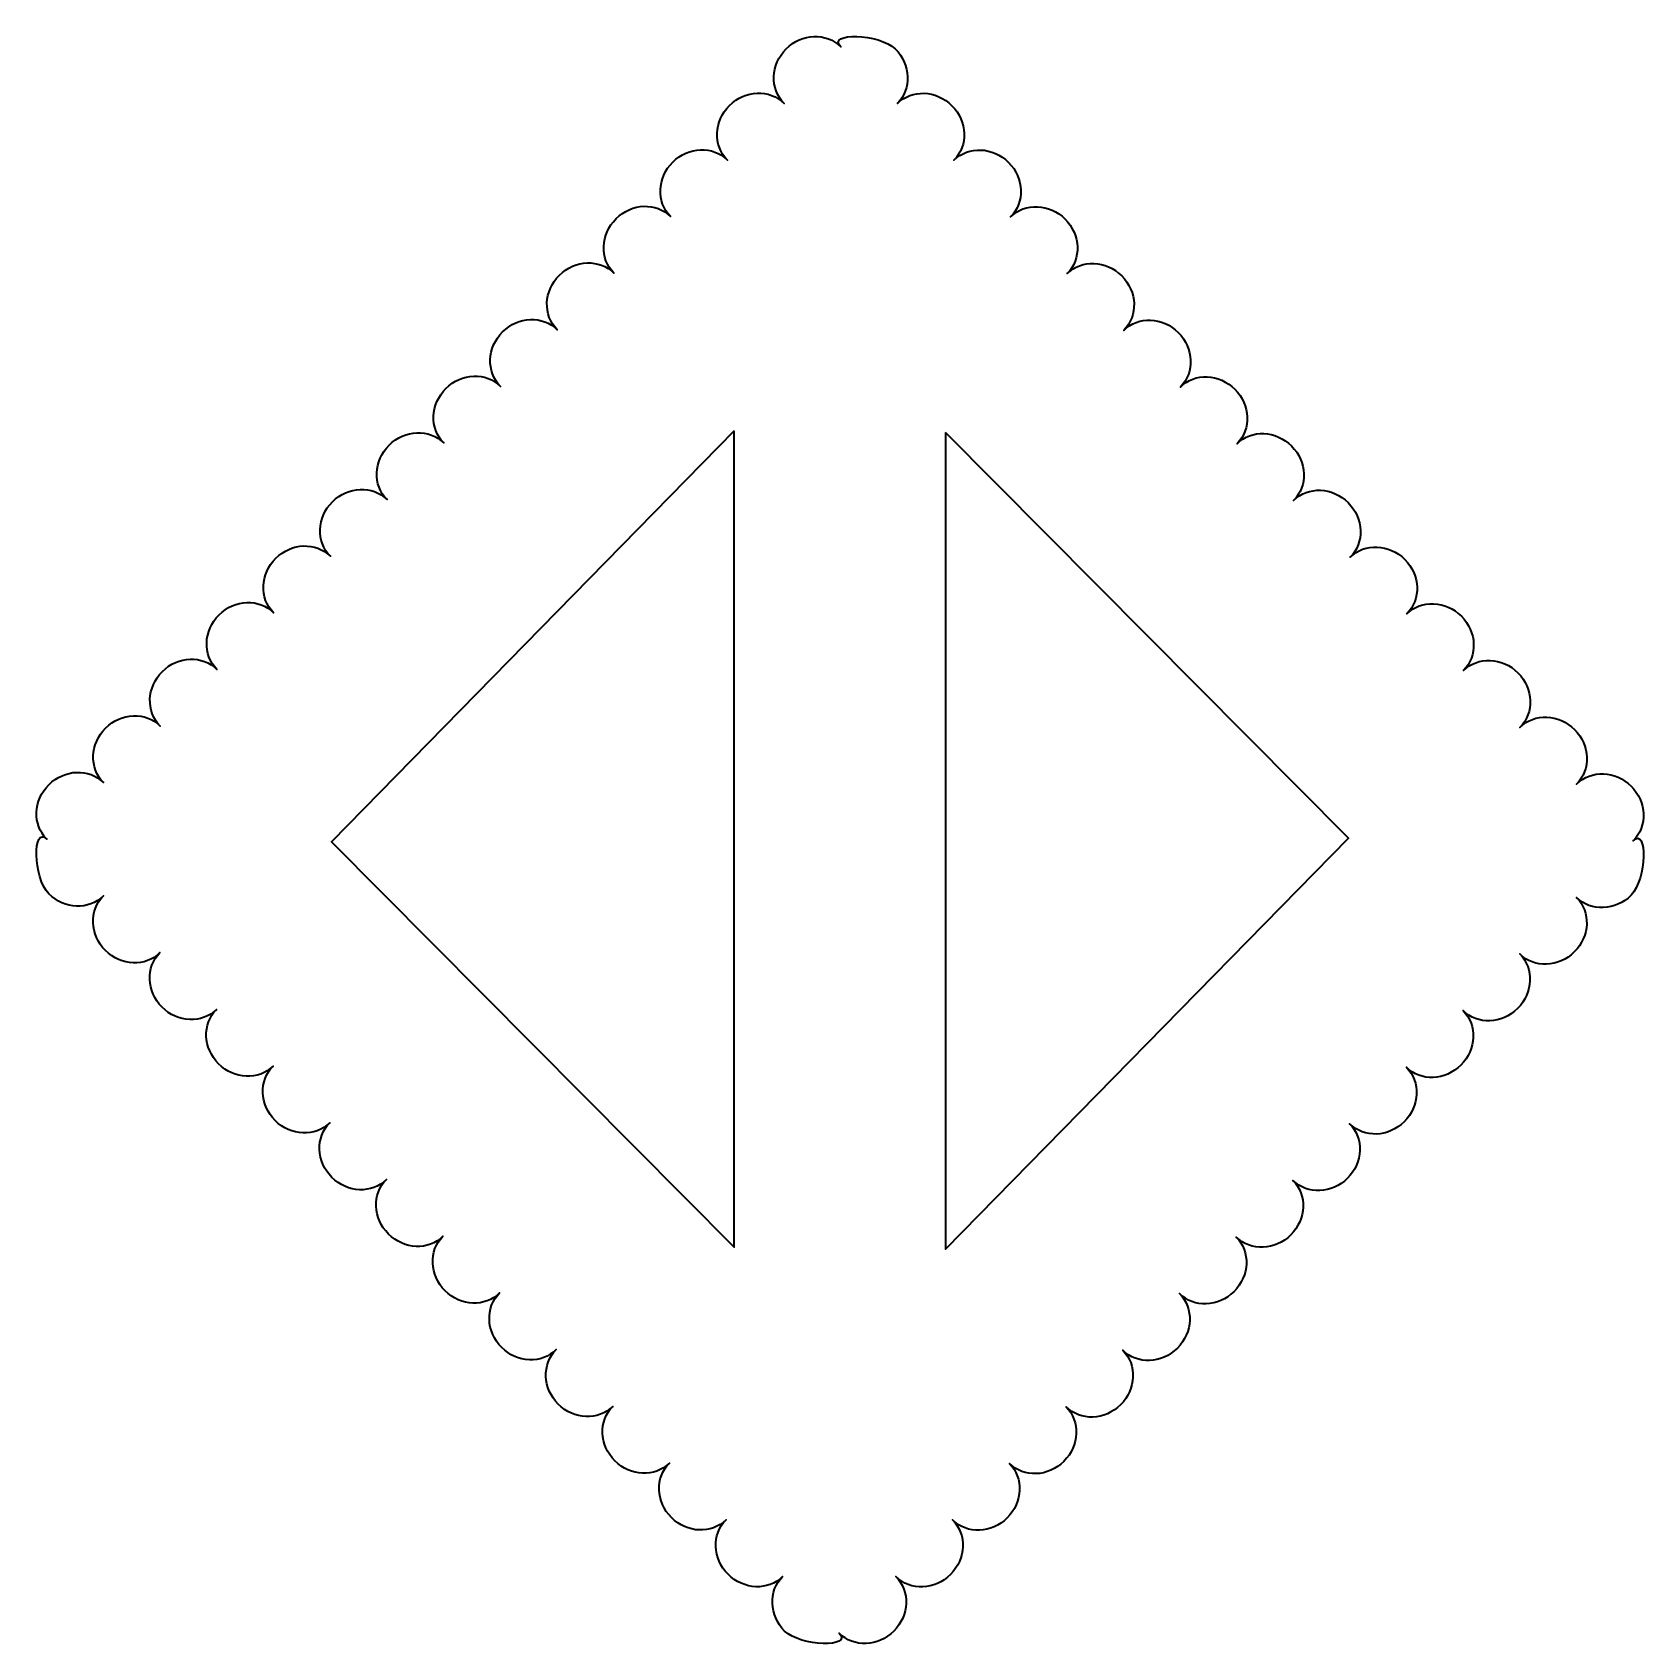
# Model space of a CAD drawing. Header units: centimetres. Extents: x -13.7 to 13.9, y -13.8 to 13.7.
import ezdxf

# ---------------------------------------------------------------- set-up
doc = ezdxf.new("R2010")
doc.units = ezdxf.units.CM
doc.header["$MEASUREMENT"] = 0
doc.layers.add('Layer 1', color=7, linetype='Continuous')

msp = doc.modelspace()

# ---------------------------------------------------------------- linework, layer by layer
at = {"layer": 'Layer 1', "color": 177, "lineweight": 35}
for points, knots in [([(-0.31425, 13.64891), (-0.48265, 13.64249), (-0.65392, 13.57221), (-0.78746, 13.43894), (-0.78746, 13.43894), (-1.05454, 13.17238), (-1.07082, 12.75486), (-0.82433, 12.50789), (-0.82433, 12.50789), (-1.07082, 12.75486), (-1.4883, 12.73962), (-1.75538, 12.47306), (-1.75538, 12.47306), (-2.02246, 12.20651), (-2.03874, 11.78899), (-1.79225, 11.54202), (-1.79225, 11.54202), (-2.03874, 11.78899), (-2.4552, 11.77375), (-2.72228, 11.50719), (-2.72228, 11.50719), (-2.98936, 11.24064), (-3.00666, 10.82414), (-2.76017, 10.57717), (-2.76017, 10.57717), (-3.00666, 10.82414), (-3.42312, 10.80787), (-3.6902, 10.54132), (-3.6902, 10.54132), (-3.95728, 10.27477), (-3.97458, 9.85827), (-3.7281, 9.6113), (-3.7281, 9.6113), (-3.97458, 9.85827), (-4.39104, 9.842), (-4.65812, 9.57545), (-4.65812, 9.57545), (-4.9252, 9.30889), (-4.94148, 8.89239), (-4.69499, 8.64542), (-4.69499, 8.64542), (-4.94148, 8.8924), (-5.35896, 8.87613), (-5.62604, 8.60958), (-5.62604, 8.60958), (-5.89312, 8.34302), (-5.9094, 7.92652), (-5.66291, 7.67955), (-5.66291, 7.67955), (-5.9094, 7.92652), (-6.32586, 7.91026), (-6.59294, 7.6437), (-6.59294, 7.6437), (-6.86001, 7.37715), (-6.87732, 6.96065), (-6.63083, 6.71368), (-6.63083, 6.71368), (-6.87732, 6.96065), (-7.29378, 6.94439), (-7.56086, 6.67783), (-7.56086, 6.67783), (-7.82793, 6.41128), (-7.84524, 5.99478), (-7.59875, 5.74781), (-7.59875, 5.74781), (-7.84524, 5.99478), (-8.2617, 5.97851), (-8.52878, 5.71196), (-8.52878, 5.71196), (-8.79586, 5.44541), (-8.81213, 5.02891), (-8.56565, 4.78194), (-8.56565, 4.78194), (-8.81213, 5.02891), (-9.22962, 5.01264), (-9.4967, 4.74609), (-9.4967, 4.74609), (-9.76378, 4.47953), (-9.78005, 4.06304), (-9.53357, 3.81606), (-9.53357, 3.81606), (-9.78005, 4.06303), (-10.19754, 4.04779), (-10.46462, 3.78124), (-10.46462, 3.78124), (-10.7317, 3.51469), (-10.74798, 3.09716), (-10.50149, 2.85019), (-10.50149, 2.85019), (-10.74798, 3.09716), (-11.16444, 3.08192), (-11.43151, 2.81537), (-11.43151, 2.81537), (-11.69859, 2.54881), (-11.7159, 2.13129), (-11.46941, 1.88432), (-11.46941, 1.88432), (-11.7159, 2.13129), (-12.13236, 2.11605), (-12.39943, 1.8495), (-12.39943, 1.8495), (-12.66651, 1.58294), (-12.68279, 1.16644), (-12.43631, 0.91947), (-12.43631, 0.91947), (-12.68279, 1.16644), (-13.10028, 1.15018), (-13.36736, 0.88362), (-13.36736, 0.88362), (-13.63443, 0.61707), (-13.65071, 0.20057), (-13.40423, -0.0464), (-13.40423, -0.0464), (-13.65071, 0.20057), (-13.63596, -0.71037), (-13.3694, -0.97745), (-13.3694, -0.97745), (-13.10285, -1.24453), (-12.68533, -1.26081), (-12.43836, -1.01432), (-12.43836, -1.01432), (-12.68533, -1.26081), (-12.67009, -1.67726), (-12.40353, -1.94434), (-12.40353, -1.94434), (-12.13698, -2.21142), (-11.71945, -2.22873), (-11.47248, -1.98224), (-11.47248, -1.98224), (-11.71945, -2.22873), (-11.70421, -2.64519), (-11.43766, -2.91226), (-11.43766, -2.91226), (-11.17111, -3.17934), (-10.75461, -3.19665), (-10.50764, -2.95016), (-10.50764, -2.95016), (-10.75461, -3.19665), (-10.73834, -3.61311), (-10.47179, -3.88019), (-10.47179, -3.88019), (-10.20523, -4.14726), (-9.78874, -4.16354), (-9.54176, -3.91706), (-9.54176, -3.91706), (-9.78873, -4.16354), (-9.77247, -4.58103), (-9.50592, -4.84811), (-9.50592, -4.84811), (-9.23936, -5.11518), (-8.82286, -5.13146), (-8.57589, -4.88498), (-8.57589, -4.88498), (-8.82286, -5.13146), (-8.8066, -5.54895), (-8.54004, -5.81603), (-8.54004, -5.81603), (-8.27349, -6.08311), (-7.85699, -6.09938), (-7.61002, -5.8529), (-7.61002, -5.8529), (-7.85699, -6.09938), (-7.84073, -6.51584), (-7.57417, -6.78292), (-7.57417, -6.78292), (-7.30762, -7.05), (-6.89112, -7.0673), (-6.64415, -6.82082), (-6.64415, -6.82082), (-6.89112, -7.0673), (-6.87485, -7.48376), (-6.6083, -7.75084), (-6.6083, -7.75084), (-6.34175, -8.01792), (-5.92525, -8.0342), (-5.67828, -7.78772), (-5.67828, -7.78772), (-5.92525, -8.0342), (-5.90898, -8.45169), (-5.64243, -8.71876), (-5.64243, -8.71876), (-5.37587, -8.98584), (-4.95937, -9.00212), (-4.7124, -8.75564), (-4.7124, -8.75564), (-4.95937, -9.00212), (-4.94311, -9.41961), (-4.67655, -9.68668), (-4.67655, -9.68668), (-4.41, -9.95376), (-3.9935, -9.97004), (-3.74653, -9.72356), (-3.74653, -9.72356), (-3.9935, -9.97004), (-3.97826, -10.3865), (-3.71171, -10.65358), (-3.71171, -10.65358), (-3.44515, -10.92066), (-3.02763, -10.93796), (-2.78066, -10.69148), (-2.78066, -10.69148), (-3.02763, -10.93796), (-3.01239, -11.35442), (-2.74583, -11.6215), (-2.74583, -11.6215), (-2.47928, -11.88858), (-2.06176, -11.90588), (-1.81479, -11.6594), (-1.81479, -11.6594), (-2.06176, -11.90588), (-2.04652, -12.32234), (-1.77996, -12.58942), (-1.77996, -12.58942), (-1.51377, -12.85614), (-1.09703, -12.87276), (-0.84994, -12.62732), (-0.84994, -12.62732), (-1.09584, -12.87393), (-1.08027, -13.29063), (-0.81409, -13.55734), (-0.81409, -13.55734), (-0.54754, -13.82442), (0.36242, -13.84119), (0.11593, -13.59421), (0.11593, -13.59421), (0.36242, -13.84119), (0.7799, -13.82492), (1.04698, -13.55837), (1.04698, -13.55837), (1.31406, -13.29181), (1.33034, -12.87531), (1.08385, -12.62834), (1.08385, -12.62834), (1.33034, -12.87532), (1.74782, -12.86007), (2.0149, -12.59352), (2.0149, -12.59352), (2.28198, -12.32697), (2.29826, -11.90944), (2.05177, -11.66247), (2.05177, -11.66247), (2.29826, -11.90944), (2.71472, -11.8942), (2.9818, -11.62765), (2.9818, -11.62765), (3.24888, -11.36109), (3.26618, -10.94357), (3.01969, -10.6966), (3.01969, -10.6966), (3.26618, -10.94357), (3.68264, -10.92833), (3.94972, -10.66178), (3.94972, -10.66178), (4.2168, -10.39522), (4.23307, -9.9777), (3.98659, -9.73073), (3.98659, -9.73073), (4.23308, -9.9777), (4.65056, -9.96246), (4.91764, -9.6959), (4.91764, -9.6959), (5.18472, -9.42935), (5.201, -9.01285), (4.95451, -8.76588), (4.95451, -8.76588), (5.201, -9.01285), (5.61848, -8.99659), (5.88556, -8.73003), (5.88556, -8.73003), (6.15264, -8.46348), (6.16892, -8.04698), (5.92243, -7.80001), (5.92243, -7.80001), (6.16892, -8.04698), (6.58538, -8.03071), (6.85246, -7.76416), (6.85246, -7.76416), (7.11953, -7.49761), (7.13684, -7.08111), (6.89035, -6.83414), (6.89035, -6.83414), (7.13684, -7.08111), (7.5533, -7.06484), (7.82038, -6.79829), (7.82038, -6.79829), (8.08745, -6.53173), (8.10476, -6.11523), (7.85827, -5.86826), (7.85827, -5.86826), (8.10476, -6.11523), (8.52122, -6.09897), (8.7883, -5.83241), (8.7883, -5.83241), (9.05538, -5.56586), (9.07165, -5.14936), (8.82517, -4.90239), (8.82517, -4.90239), (9.07165, -5.14936), (9.48914, -5.1331), (9.75622, -4.86654), (9.75622, -4.86654), (10.0233, -4.59999), (10.03957, -4.18349), (9.79309, -3.93652), (9.79309, -3.93652), (10.03957, -4.18349), (10.45603, -4.16722), (10.72311, -3.90067), (10.72311, -3.90067), (10.99019, -3.63412), (11.0075, -3.21762), (10.76101, -2.97065), (10.76101, -2.97065), (11.0075, -3.21762), (11.42396, -3.20135), (11.69103, -2.9348), (11.69103, -2.9348), (11.95811, -2.66824), (11.97542, -2.25175), (11.72893, -2.00477), (11.72893, -2.00477), (11.97542, -2.25175), (12.39187, -2.2365), (12.65896, -1.96995), (12.65896, -1.96995), (12.92603, -1.7034), (12.94231, -1.28587), (12.69583, -1.0389), (12.69583, -1.0389), (12.94231, -1.28587), (13.3598, -1.27063), (13.62688, -1.00408), (13.62688, -1.00408), (13.89395, -0.73752), (13.91072, 0.17345), (13.66375, -0.07303), (13.66375, -0.07303), (13.91072, 0.17345), (13.89445, 0.58991), (13.6279, 0.85699), (13.6279, 0.85699), (13.36135, 1.12407), (12.94485, 1.14035), (12.69788, 0.89387), (12.69788, 0.89387), (12.94485, 1.14035), (12.92961, 1.55783), (12.66305, 1.82491), (12.66305, 1.82491), (12.3965, 2.09199), (11.97897, 2.10827), (11.732, 1.86179), (11.732, 1.86179), (11.97897, 2.10827), (11.96373, 2.52473), (11.69718, 2.79181), (11.69718, 2.79181), (11.43063, 3.05889), (11.0131, 3.07619), (10.76613, 2.82971), (10.76613, 2.82971), (11.0131, 3.07619), (10.99786, 3.49265), (10.73131, 3.75973), (10.73131, 3.75973), (10.46475, 4.02681), (10.04723, 4.04411), (9.80026, 3.79763), (9.80026, 3.79763), (10.04723, 4.04411), (10.03199, 4.46057), (9.76544, 4.72765), (9.76544, 4.72765), (9.49888, 4.99473), (9.08238, 5.01101), (8.83541, 4.76452), (8.83541, 4.76452), (9.08238, 5.01101), (9.06612, 5.42849), (8.79956, 5.69557), (8.79956, 5.69557), (8.53301, 5.96265), (8.11651, 5.97893), (7.86954, 5.73244), (7.86954, 5.73244), (8.11651, 5.97893), (8.10025, 6.39539), (7.83369, 6.66247), (7.83369, 6.66247), (7.56714, 6.92955), (7.15064, 6.94685), (6.90367, 6.70037), (6.90367, 6.70037), (7.15064, 6.94685), (7.13437, 7.36331), (6.86782, 7.63039), (6.86782, 7.63039), (6.60127, 7.89747), (6.18477, 7.91477), (5.9378, 7.66829), (5.9378, 7.66829), (6.18477, 7.91477), (6.1685, 8.33123), (5.90195, 8.59831), (5.90195, 8.59831), (5.63539, 8.86539), (5.21889, 8.88167), (4.97192, 8.63518), (4.97192, 8.63518), (5.21889, 8.88167), (5.20263, 9.29915), (4.93607, 9.56623), (4.93607, 9.56623), (4.66952, 9.83331), (4.25302, 9.84959), (4.00605, 9.6031), (4.00605, 9.6031), (4.25302, 9.84959), (4.23676, 10.26707), (3.9702, 10.53415), (3.9702, 10.53415), (3.70365, 10.80123), (3.28715, 10.81751), (3.04018, 10.57102), (3.04018, 10.57102), (3.28715, 10.81751), (3.27191, 11.23397), (3.00535, 11.50105), (3.00535, 11.50105), (2.7388, 11.76813), (2.32128, 11.78543), (2.07431, 11.53894), (2.07431, 11.53894), (2.32128, 11.78543), (2.30604, 12.20189), (2.03948, 12.46897), (2.03948, 12.46897), (1.77293, 12.73605), (1.35541, 12.75232), (1.10844, 12.50584), (1.10844, 12.50584), (1.35541, 12.75232), (1.34016, 13.16981), (1.07361, 13.43689), (1.07361, 13.43689), (0.80706, 13.70397), (-0.10392, 13.72073), (0.14256, 13.47376), (0.14256, 13.47376), (0.01932, 13.59725), (-0.14586, 13.65533), (-0.31425, 13.64891)], [0, 0, 0, 0, 0.00877193, 0.00877193, 0.00877193, 0.00877193, 0.01754386, 0.01754386, 0.01754386, 0.01754386, 0.02631579, 0.02631579, 0.02631579, 0.02631579, 0.03508772, 0.03508772, 0.03508772, 0.03508772, 0.04385965, 0.04385965, 0.04385965, 0.04385965, 0.05263158, 0.05263158, 0.05263158, 0.05263158, 0.06140351, 0.06140351, 0.06140351, 0.06140351, 0.07017544, 0.07017544, 0.07017544, 0.07017544, 0.07894737, 0.07894737, 0.07894737, 0.07894737, 0.0877193, 0.0877193, 0.0877193, 0.0877193, 0.09649123, 0.09649123, 0.09649123, 0.09649123, 0.10526316, 0.10526316, 0.10526316, 0.10526316, 0.11403509, 0.11403509, 0.11403509, 0.11403509, 0.12280702, 0.12280702, 0.12280702, 0.12280702, 0.13157895, 0.13157895, 0.13157895, 0.13157895, 0.14035088, 0.14035088, 0.14035088, 0.14035088, 0.14912281, 0.14912281, 0.14912281, 0.14912281, 0.15789474, 0.15789474, 0.15789474, 0.15789474, 0.16666667, 0.16666667, 0.16666667, 0.16666667, 0.1754386, 0.1754386, 0.1754386, 0.1754386, 0.18421053, 0.18421053, 0.18421053, 0.18421053, 0.19298246, 0.19298246, 0.19298246, 0.19298246, 0.20175439, 0.20175439, 0.20175439, 0.20175439, 0.21052632, 0.21052632, 0.21052632, 0.21052632, 0.21929825, 0.21929825, 0.21929825, 0.21929825, 0.22807018, 0.22807018, 0.22807018, 0.22807018, 0.23684211, 0.23684211, 0.23684211, 0.23684211, 0.24561404, 0.24561404, 0.24561404, 0.24561404, 0.25438596, 0.25438596, 0.25438596, 0.25438596, 0.26315789, 0.26315789, 0.26315789, 0.26315789, 0.27192982, 0.27192982, 0.27192982, 0.27192982, 0.28070175, 0.28070175, 0.28070175, 0.28070175, 0.28947368, 0.28947368, 0.28947368, 0.28947368, 0.29824561, 0.29824561, 0.29824561, 0.29824561, 0.30701754, 0.30701754, 0.30701754, 0.30701754, 0.31578947, 0.31578947, 0.31578947, 0.31578947, 0.3245614, 0.3245614, 0.3245614, 0.3245614, 0.33333333, 0.33333333, 0.33333333, 0.33333333, 0.34210526, 0.34210526, 0.34210526, 0.34210526, 0.35087719, 0.35087719, 0.35087719, 0.35087719, 0.35964912, 0.35964912, 0.35964912, 0.35964912, 0.36842105, 0.36842105, 0.36842105, 0.36842105, 0.37719298, 0.37719298, 0.37719298, 0.37719298, 0.38596491, 0.38596491, 0.38596491, 0.38596491, 0.39473684, 0.39473684, 0.39473684, 0.39473684, 0.40350877, 0.40350877, 0.40350877, 0.40350877, 0.4122807, 0.4122807, 0.4122807, 0.4122807, 0.42105263, 0.42105263, 0.42105263, 0.42105263, 0.42982456, 0.42982456, 0.42982456, 0.42982456, 0.43859649, 0.43859649, 0.43859649, 0.43859649, 0.44736842, 0.44736842, 0.44736842, 0.44736842, 0.45614035, 0.45614035, 0.45614035, 0.45614035, 0.46491228, 0.46491228, 0.46491228, 0.46491228, 0.47368421, 0.47368421, 0.47368421, 0.47368421, 0.48245614, 0.48245614, 0.48245614, 0.48245614, 0.49122807, 0.49122807, 0.49122807, 0.49122807, 0.5, 0.5, 0.5, 0.5, 0.50877193, 0.50877193, 0.50877193, 0.50877193, 0.51754386, 0.51754386, 0.51754386, 0.51754386, 0.52631579, 0.52631579, 0.52631579, 0.52631579, 0.53508772, 0.53508772, 0.53508772, 0.53508772, 0.54385965, 0.54385965, 0.54385965, 0.54385965, 0.55263158, 0.55263158, 0.55263158, 0.55263158, 0.56140351, 0.56140351, 0.56140351, 0.56140351, 0.57017544, 0.57017544, 0.57017544, 0.57017544, 0.57894737, 0.57894737, 0.57894737, 0.57894737, 0.5877193, 0.5877193, 0.5877193, 0.5877193, 0.59649123, 0.59649123, 0.59649123, 0.59649123, 0.60526316, 0.60526316, 0.60526316, 0.60526316, 0.61403509, 0.61403509, 0.61403509, 0.61403509, 0.62280702, 0.62280702, 0.62280702, 0.62280702, 0.63157895, 0.63157895, 0.63157895, 0.63157895, 0.64035088, 0.64035088, 0.64035088, 0.64035088, 0.64912281, 0.64912281, 0.64912281, 0.64912281, 0.65789474, 0.65789474, 0.65789474, 0.65789474, 0.66666667, 0.66666667, 0.66666667, 0.66666667, 0.6754386, 0.6754386, 0.6754386, 0.6754386, 0.68421053, 0.68421053, 0.68421053, 0.68421053, 0.69298246, 0.69298246, 0.69298246, 0.69298246, 0.70175439, 0.70175439, 0.70175439, 0.70175439, 0.71052632, 0.71052632, 0.71052632, 0.71052632, 0.71929825, 0.71929825, 0.71929825, 0.71929825, 0.72807018, 0.72807018, 0.72807018, 0.72807018, 0.73684211, 0.73684211, 0.73684211, 0.73684211, 0.74561404, 0.74561404, 0.74561404, 0.74561404, 0.75438596, 0.75438596, 0.75438596, 0.75438596, 0.76315789, 0.76315789, 0.76315789, 0.76315789, 0.77192982, 0.77192982, 0.77192982, 0.77192982, 0.78070175, 0.78070175, 0.78070175, 0.78070175, 0.78947368, 0.78947368, 0.78947368, 0.78947368, 0.79824561, 0.79824561, 0.79824561, 0.79824561, 0.80701754, 0.80701754, 0.80701754, 0.80701754, 0.81578947, 0.81578947, 0.81578947, 0.81578947, 0.8245614, 0.8245614, 0.8245614, 0.8245614, 0.83333333, 0.83333333, 0.83333333, 0.83333333, 0.84210526, 0.84210526, 0.84210526, 0.84210526, 0.85087719, 0.85087719, 0.85087719, 0.85087719, 0.85964912, 0.85964912, 0.85964912, 0.85964912, 0.86842105, 0.86842105, 0.86842105, 0.86842105, 0.87719298, 0.87719298, 0.87719298, 0.87719298, 0.88596491, 0.88596491, 0.88596491, 0.88596491, 0.89473684, 0.89473684, 0.89473684, 0.89473684, 0.90350877, 0.90350877, 0.90350877, 0.90350877, 0.9122807, 0.9122807, 0.9122807, 0.9122807, 0.92105263, 0.92105263, 0.92105263, 0.92105263, 0.92982456, 0.92982456, 0.92982456, 0.92982456, 0.93859649, 0.93859649, 0.93859649, 0.93859649, 0.94736842, 0.94736842, 0.94736842, 0.94736842, 0.95614035, 0.95614035, 0.95614035, 0.95614035, 0.96491228, 0.96491228, 0.96491228, 0.96491228, 0.97368421, 0.97368421, 0.97368421, 0.97368421, 0.98245614, 0.98245614, 0.98245614, 0.98245614, 1, 1, 1, 1]), ([(-1.67344, 6.92365), (-1.67344, 6.92365), (-1.67344, -7.00928), (-1.67344, -7.00928), (-1.67344, -7.00928), (-1.67344, -7.00928), (-8.54619, -0.08942), (-8.54619, -0.08942), (-8.54619, -0.08942), (-8.54619, -0.08942), (-1.67344, 6.92365), (-1.67344, 6.92365)], [0, 0, 0, 0, 0.25, 0.25, 0.25, 0.25, 0.5, 0.5, 0.5, 0.5, 1, 1, 1, 1]), ([(1.93194, 6.88985), (1.93194, 6.88985), (8.80571, -0.03104), (8.80571, -0.03104), (8.80571, -0.03104), (8.80571, -0.03104), (1.93194, -7.04308), (1.93194, -7.04308), (1.93194, -7.04308), (1.93194, -7.04308), (1.93194, 6.88985), (1.93194, 6.88985)], [0, 0, 0, 0, 0.25, 0.25, 0.25, 0.25, 0.5, 0.5, 0.5, 0.5, 1, 1, 1, 1])]:
    msp.add_open_spline(points, degree=3, knots=knots, dxfattribs=at)

doc.saveas('drawing.dxf')
